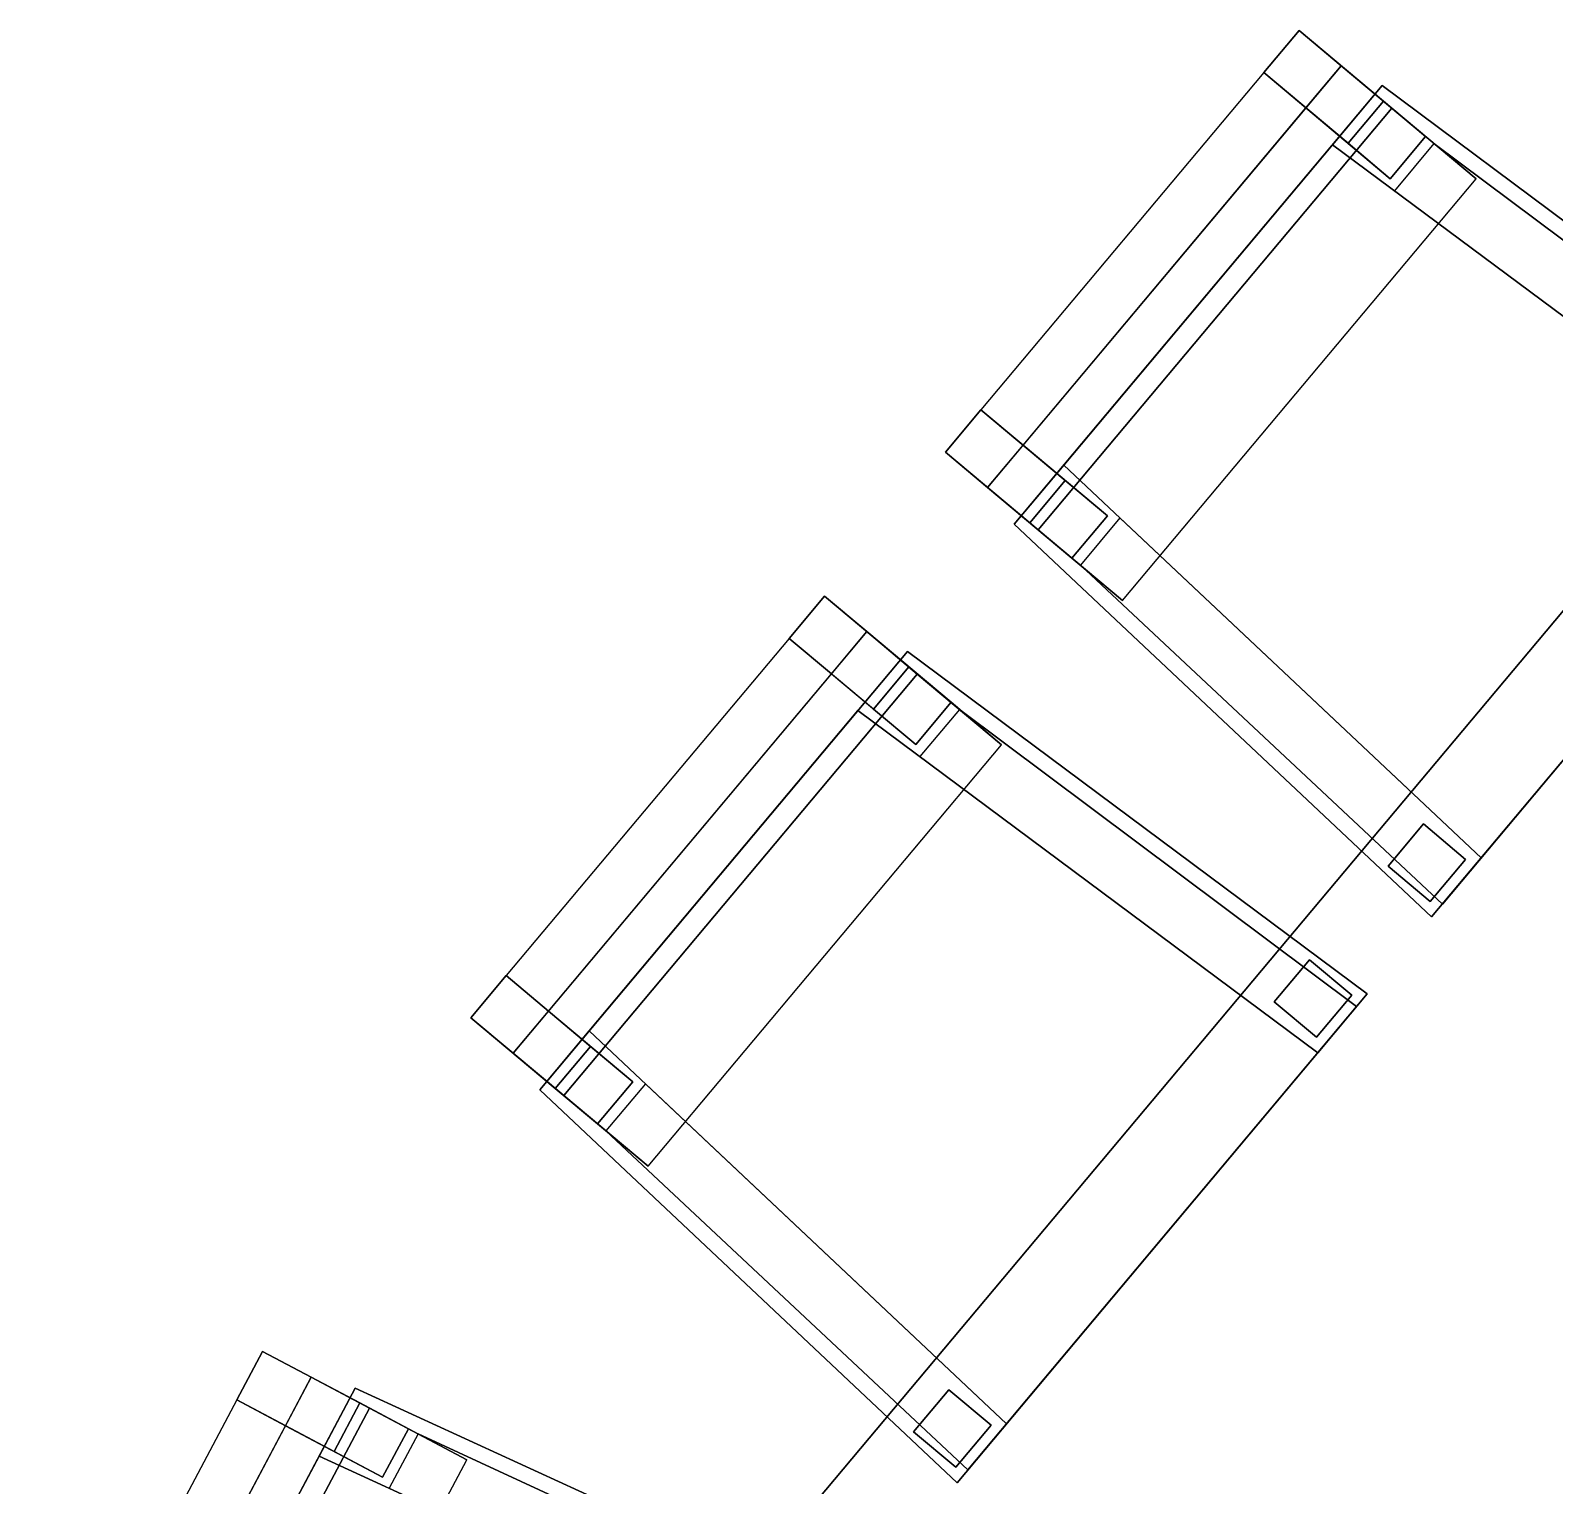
# Model space of a CAD drawing. Extents: x 107 to 235, y -239 to -109.
# Drawn here: x 108.2 to 160.8, y -179.6 to -129.4 of the extents above; entities that cross this region are included whole.
import ezdxf

# ---------------------------------------------------------------- set-up
doc = ezdxf.new("R2010")
doc.units = 0
doc.header["$MEASUREMENT"] = 0
doc.layers.add('1INTFMCH01', color=1, linetype='CONTINUOUS')
doc.layers.add('1INTFMTA01', color=2, linetype='CONTINUOUS')

msp = doc.modelspace()

# ---------------------------------------------------------------- linework, layer by layer
at = {"layer": '1INTFMCH01', "invisible_edges": 12}
for points in [[(150.76799, -130.852539, 74.339996), (151.988754, -129.396606, 74.339996), (154.90062, -131.838165, 63.120003)], [(153.444687, -130.617371, 75.020004), (151.988754, -129.396606, 74.339996), (150.76799, -130.852539, 74.339996)], [(151.988754, -129.396606, 74.339996), (153.444687, -130.617371, 75.020004), (156.356552, -133.058929, 63.120003)], [(156.356552, -133.058929, 63.120003), (154.90062, -131.838165, 63.120003), (151.988754, -129.396606, 74.339996)], [(150.76799, -130.852539, 74.339996), (141.001846, -142.499969, 74.339996), (142.457809, -143.720734, 75.020004)], [(155.191788, -132.082306, 75.699997), (153.444687, -130.617371, 75.020004), (141.237015, -145.176666, 75.020004)], [(142.457809, -143.720734, 75.020004), (152.223923, -132.073303, 75.020004), (150.76799, -130.852539, 74.339996)], [(150.76799, -130.852539, 74.339996), (152.223923, -132.073303, 75.020004), (153.444687, -130.617371, 75.020004)], [(154.90062, -131.838165, 63.120003), (153.679855, -133.294067, 63.120003), (150.76799, -130.852539, 74.339996)], [(150.76799, -130.852539, 74.339996), (152.223923, -132.073303, 75.020004), (155.135788, -134.514832, 63.120003)], [(150.76799, -130.852539, 74.339996), (153.679855, -133.294067, 63.120003), (155.135788, -134.514832, 63.120003)], [(156.356552, -133.058929, 63.120003), (153.444687, -130.617371, 75.020004), (155.191788, -132.082306, 75.699997)], [(142.157608, -146.444458, 57), (154.853561, -131.302795, 57), (154.853561, -131.302795, 54.619999)], [(154.853561, -131.302795, 54.619999), (142.157608, -146.444458, 54.619999), (142.157608, -146.444458, 57)], [(154.853561, -131.302795, 57), (153.144516, -133.341125, 57), (169.0186, -145.163513, 57)], [(170.727707, -143.125244, 57), (170.727707, -143.125244, 54.619999), (154.853561, -131.302795, 54.619999)], [(154.853561, -131.302795, 54.619999), (154.853561, -131.302795, 57), (170.727707, -143.125244, 57)], [(169.0186, -145.163513, 57), (170.727707, -143.125244, 57), (154.853561, -131.302795, 57)], [(153.679855, -133.294067, 40), (153.679855, -133.294067, 54.619999), (154.90062, -131.838165, 54.619999)], [(154.90062, -131.838165, 54.619999), (154.90062, -131.838165, 40), (153.679855, -133.294067, 40)], [(154.90062, -131.838165, 63.120003), (154.90062, -131.838165, 57), (153.679855, -133.294067, 57)], [(153.679855, -133.294067, 57), (153.679855, -133.294067, 63.120003), (154.90062, -131.838165, 63.120003)], [(154.90062, -131.838165, 40), (154.90062, -131.838165, 54.619999), (156.356552, -133.058929, 54.619999)], [(156.356552, -133.058929, 54.619999), (156.356552, -133.058929, 40), (154.90062, -131.838165, 40)], [(156.356552, -133.058929, 57), (154.90062, -131.838165, 57), (154.90062, -131.838165, 63.120003)], [(154.90062, -131.838165, 63.120003), (156.356552, -133.058929, 63.120003), (156.356552, -133.058929, 57)], [(141.237015, -145.176666, 75.020004), (142.984116, -146.641602, 75.699997), (155.191788, -132.082306, 75.699997)], [(158.103653, -134.523865, 63.120003), (155.191788, -132.082306, 75.699997), (142.984116, -146.641602, 75.699997)], [(155.191788, -132.082306, 75.699997), (158.103653, -134.523865, 63.120003), (156.356552, -133.058929, 63.120003)], [(156.356552, -133.058929, 40), (156.356552, -133.058929, 54.619999), (155.135788, -134.514832, 54.619999)], [(155.135788, -134.514832, 54.619999), (155.135788, -134.514832, 40), (156.356552, -133.058929, 40)], [(155.135788, -134.514832, 57), (156.356552, -133.058929, 57), (156.356552, -133.058929, 63.120003)], [(156.356552, -133.058929, 63.120003), (155.135788, -134.514832, 63.120003), (155.135788, -134.514832, 57)], [(169.0186, -145.163513, 59.040001), (153.144516, -133.341125, 59.040001), (143.866684, -144.406189, 59.040001)], [(153.144516, -133.341125, 59.040001), (153.144516, -133.341125, 57), (143.866684, -144.406189, 57)], [(143.866684, -144.406189, 57), (143.866684, -144.406189, 59.040001), (153.144516, -133.341125, 59.040001)], [(169.0186, -145.163513, 57), (153.144516, -133.341125, 57), (153.144516, -133.341125, 59.040001)], [(153.144516, -133.341125, 59.040001), (169.0186, -145.163513, 59.040001), (169.0186, -145.163513, 57)], [(155.135788, -134.514832, 40), (155.135788, -134.514832, 54.619999), (153.679855, -133.294067, 54.619999)], [(153.679855, -133.294067, 54.619999), (153.679855, -133.294067, 40), (155.135788, -134.514832, 40)], [(153.679855, -133.294067, 63.120003), (153.679855, -133.294067, 57), (155.135788, -134.514832, 57)], [(155.135788, -134.514832, 57), (155.135788, -134.514832, 63.120003), (153.679855, -133.294067, 63.120003)], [(170.357407, -143.566803, 59.040001), (156.64772, -133.303101, 59.040001), (155.28154, -134.932434, 59.040001)], [(156.64772, -133.303101, 59.040001), (170.357407, -143.566803, 59.040001), (170.357407, -143.566803, 57)], [(170.357407, -143.566803, 57), (156.64772, -133.303101, 57), (156.64772, -133.303101, 59.040001)], [(142.984116, -146.641602, 75.699997), (145.895981, -149.08313, 63.120003), (158.103653, -134.523865, 63.120003)], [(155.28154, -134.932434, 59.040001), (169.018631, -145.163513, 59.040001), (170.357407, -143.566803, 59.040001)], [(139.781052, -143.955902, 74.339996), (141.001846, -142.499969, 74.339996), (143.913742, -144.941528, 63.120003)], [(142.457809, -143.720734, 75.020004), (141.001846, -142.499969, 74.339996), (139.781052, -143.955902, 74.339996)], [(145.369644, -146.162292, 63.120003), (142.457809, -143.720734, 75.020004), (141.001846, -142.499969, 74.339996)], [(145.369644, -146.162292, 63.120003), (143.913742, -144.941528, 63.120003), (141.001846, -142.499969, 74.339996)], [(156.566788, -160.014008, 57), (156.566788, -160.014008, 54.619999), (170.727707, -143.125244, 54.619999)], [(170.727707, -143.125244, 54.619999), (170.727707, -143.125244, 57), (156.566788, -160.014008, 57)], [(156.936996, -159.572388, 57), (170.357407, -143.566803, 57), (170.357407, -143.566803, 59.040001)], [(170.357407, -143.566803, 59.040001), (156.936996, -159.572388, 59.040001), (156.936996, -159.572388, 57)], [(139.781052, -143.955902, 74.339996), (141.237015, -145.176666, 75.020004), (142.457809, -143.720734, 75.020004)], [(143.913742, -144.941528, 63.120003), (142.692947, -146.397461, 63.120003), (139.781052, -143.955902, 74.339996)], [(144.148849, -147.618225, 63.120003), (141.237015, -145.176666, 75.020004), (139.781052, -143.955902, 74.339996)], [(139.781052, -143.955902, 74.339996), (142.692947, -146.397461, 63.120003), (144.148849, -147.618225, 63.120003)], [(143.866684, -144.406189, 57), (142.157608, -146.444458, 57), (156.566788, -160.014008, 57)], [(143.866684, -144.406189, 59.040001), (158.275864, -157.975708, 59.040001), (169.0186, -145.163513, 59.040001)], [(143.866684, -144.406189, 59.040001), (143.866684, -144.406189, 57), (158.275864, -157.975708, 57)], [(158.275864, -157.975708, 57), (158.275864, -157.975708, 59.040001), (143.866684, -144.406189, 59.040001)], [(156.566788, -160.014008, 57), (158.275864, -157.975708, 57), (143.866684, -144.406189, 57)], [(142.984116, -146.641602, 75.699997), (141.237015, -145.176666, 75.020004), (144.148849, -147.618225, 63.120003)], [(142.692947, -146.397461, 40), (142.692947, -146.397461, 54.619999), (143.913742, -144.941528, 54.619999)], [(143.913742, -144.941528, 54.619999), (143.913742, -144.941528, 40), (142.692947, -146.397461, 40)], [(143.913742, -144.941528, 63.120003), (143.913742, -144.941528, 57), (142.692947, -146.397461, 57)], [(142.692947, -146.397461, 57), (142.692947, -146.397461, 63.120003), (143.913742, -144.941528, 63.120003)], [(143.913742, -144.941528, 40), (143.913742, -144.941528, 54.619999), (145.369644, -146.162292, 54.619999)], [(145.369644, -146.162292, 54.619999), (145.369644, -146.162292, 40), (143.913742, -144.941528, 40)], [(145.369644, -146.162292, 57), (143.913742, -144.941528, 57), (143.913742, -144.941528, 63.120003)], [(143.913742, -144.941528, 63.120003), (145.369644, -146.162292, 63.120003), (145.369644, -146.162292, 57)], [(145.369644, -146.162292, 40), (145.369644, -146.162292, 54.619999), (144.148849, -147.618225, 54.619999)], [(144.148849, -147.618225, 54.619999), (144.148849, -147.618225, 40), (145.369644, -146.162292, 40)], [(144.148849, -147.618225, 57), (145.369644, -146.162292, 57), (145.369644, -146.162292, 63.120003)], [(145.369644, -146.162292, 63.120003), (144.148849, -147.618225, 63.120003), (144.148849, -147.618225, 57)], [(145.806229, -146.233032, 59.040001), (144.440048, -147.862366, 59.040001), (156.936996, -159.572388, 59.040001)], [(156.936996, -159.572388, 59.040001), (158.275803, -157.975677, 59.040001), (145.806229, -146.233032, 59.040001)], [(142.157608, -146.444458, 57), (142.157608, -146.444458, 54.619999), (156.566788, -160.014008, 54.619999)], [(156.566788, -160.014008, 54.619999), (156.566788, -160.014008, 57), (142.157608, -146.444458, 57)], [(144.148849, -147.618225, 40), (144.148849, -147.618225, 54.619999), (142.692947, -146.397461, 54.619999)], [(142.692947, -146.397461, 54.619999), (142.692947, -146.397461, 40), (144.148849, -147.618225, 40)], [(142.692947, -146.397461, 63.120003), (142.692947, -146.397461, 57), (144.148849, -147.618225, 57)], [(144.148849, -147.618225, 57), (144.148849, -147.618225, 63.120003), (142.692947, -146.397461, 63.120003)], [(144.148849, -147.618225, 63.120003), (145.895981, -149.08313, 63.120003), (142.984116, -146.641602, 75.699997)], [(156.936996, -159.572388, 57), (156.936996, -159.572388, 59.040001), (144.440048, -147.862366, 59.040001)], [(144.440048, -147.862366, 59.040001), (144.440048, -147.862366, 57), (156.936996, -159.572388, 57)], [(137.295883, -152.834183, 63.120003), (134.384018, -150.392639, 74.339996), (135.604782, -148.936707, 74.339996)], [(135.604782, -148.936707, 74.339996), (134.384018, -150.392639, 74.339996), (135.839951, -151.613419, 75.020004)], [(135.604782, -148.936707, 74.339996), (138.516647, -151.37825, 63.120003), (137.295883, -152.834183, 63.120003)], [(135.604782, -148.936707, 74.339996), (137.060715, -150.157486, 75.020004), (139.97258, -152.599014, 63.120003)], [(139.97258, -152.599014, 63.120003), (138.516647, -151.37825, 63.120003), (135.604782, -148.936707, 74.339996)], [(135.839951, -151.613419, 75.020004), (137.060715, -150.157486, 75.020004), (135.604782, -148.936707, 74.339996)], [(135.839951, -151.613419, 75.020004), (134.384018, -150.392639, 74.339996), (124.617905, -162.04007, 74.339996)], [(137.060715, -150.157486, 75.020004), (124.853073, -164.716782, 75.020004), (126.600143, -166.181702, 75.699997)], [(126.600143, -166.181702, 75.699997), (138.807846, -151.622406, 75.699997), (137.060715, -150.157486, 75.020004)], [(134.384018, -150.392639, 74.339996), (135.839951, -151.613419, 75.020004), (138.751816, -154.054947, 63.120003)], [(138.751816, -154.054947, 63.120003), (137.295883, -152.834183, 63.120003), (134.384018, -150.392639, 74.339996)], [(139.97258, -152.599014, 63.120003), (137.060715, -150.157486, 75.020004), (138.807846, -151.622406, 75.699997)], [(125.773666, -165.984573, 54.619999), (125.773666, -165.984573, 57), (138.46965, -150.842926, 57)], [(138.46965, -150.842926, 57), (138.46965, -150.842926, 54.619999), (125.773666, -165.984573, 54.619999)], [(154.343735, -162.665344, 57), (138.46965, -150.842926, 57), (136.760544, -152.88121, 57)], [(154.343735, -162.665344, 54.619999), (138.46965, -150.842926, 54.619999), (138.46965, -150.842926, 57)], [(138.46965, -150.842926, 57), (154.343735, -162.665344, 57), (154.343735, -162.665344, 54.619999)], [(137.295883, -152.834183, 54.619999), (138.516647, -151.37825, 54.619999), (138.516647, -151.37825, 40)], [(138.516647, -151.37825, 40), (137.295883, -152.834183, 40), (137.295883, -152.834183, 54.619999)], [(137.295883, -152.834183, 63.120003), (137.295883, -152.834183, 57), (138.516647, -151.37825, 57)], [(137.295883, -152.834183, 63.120003), (138.516647, -151.37825, 63.120003), (138.516647, -151.37825, 57)], [(138.516647, -151.37825, 54.619999), (139.97258, -152.599014, 54.619999), (139.97258, -152.599014, 40)], [(139.97258, -152.599014, 40), (138.516647, -151.37825, 40), (138.516647, -151.37825, 54.619999)], [(139.97258, -152.599014, 57), (138.516647, -151.37825, 57), (138.516647, -151.37825, 63.120003)], [(138.516647, -151.37825, 63.120003), (139.97258, -152.599014, 63.120003), (139.97258, -152.599014, 57)], [(124.617905, -162.04007, 74.339996), (126.073837, -163.260849, 75.020004), (135.839951, -151.613419, 75.020004)], [(138.807846, -151.622406, 75.699997), (126.600143, -166.181702, 75.699997), (129.512009, -168.62323, 63.120003)], [(129.512009, -168.62323, 63.120003), (141.719711, -154.063934, 63.120003), (138.807846, -151.622406, 75.699997)], [(138.807846, -151.622406, 75.699997), (141.719711, -154.063934, 63.120003), (139.97258, -152.599014, 63.120003)], [(139.97258, -152.599014, 54.619999), (138.751816, -154.054947, 54.619999), (138.751816, -154.054947, 40)], [(138.751816, -154.054947, 40), (139.97258, -152.599014, 40), (139.97258, -152.599014, 54.619999)], [(138.751816, -154.054947, 63.120003), (138.751816, -154.054947, 57), (139.97258, -152.599014, 57)], [(139.97258, -152.599014, 57), (139.97258, -152.599014, 63.120003), (138.751816, -154.054947, 63.120003)], [(136.760544, -152.88121, 59.040001), (127.482712, -163.946274, 59.040001), (141.891891, -177.515823, 59.040001)], [(136.760544, -152.88121, 57), (127.482712, -163.946274, 57), (127.482712, -163.946274, 59.040001)], [(127.482712, -163.946274, 59.040001), (136.760544, -152.88121, 59.040001), (136.760544, -152.88121, 57)], [(141.891891, -177.515823, 59.040001), (152.634628, -164.703644, 59.040001), (136.760544, -152.88121, 59.040001)], [(152.634628, -164.703644, 57), (136.760544, -152.88121, 57), (136.760544, -152.88121, 59.040001)], [(136.760544, -152.88121, 59.040001), (152.634628, -164.703644, 59.040001), (152.634628, -164.703644, 57)], [(154.343735, -162.665344, 57), (152.634628, -164.703644, 57), (136.760544, -152.88121, 57)], [(138.751816, -154.054947, 54.619999), (137.295883, -152.834183, 54.619999), (137.295883, -152.834183, 40)], [(137.295883, -152.834183, 40), (138.751816, -154.054947, 40), (138.751816, -154.054947, 54.619999)], [(138.751816, -154.054947, 57), (137.295883, -152.834183, 57), (137.295883, -152.834183, 63.120003)], [(137.295883, -152.834183, 63.120003), (138.751816, -154.054947, 63.120003), (138.751816, -154.054947, 57)], [(153.973434, -163.106857, 59.040001), (140.263779, -152.84317, 59.040001), (138.897568, -154.472534, 59.040001)], [(140.263779, -152.84317, 59.040001), (153.973434, -163.106857, 59.040001), (153.973434, -163.106857, 57)], [(153.973434, -163.106857, 57), (140.263779, -152.84317, 57), (140.263779, -152.84317, 59.040001)], [(138.897568, -154.472534, 59.040001), (152.634628, -164.703583, 59.040001), (153.973434, -163.106857, 59.040001)], [(155.063828, -158.257874, 40), (155.063828, -158.257874, 54.619999), (156.284592, -156.801971, 54.619999)], [(156.284592, -156.801971, 54.619999), (156.284592, -156.801971, 40), (155.063828, -158.257874, 40)], [(156.284592, -156.801971, 40), (156.284592, -156.801971, 54.619999), (157.740524, -158.022766, 54.619999)], [(157.740524, -158.022766, 54.619999), (157.740524, -158.022766, 40), (156.284592, -156.801971, 40)], [(156.51976, -159.478668, 40), (156.51976, -159.478668, 54.619999), (155.063828, -158.257874, 54.619999)], [(155.063828, -158.257874, 54.619999), (155.063828, -158.257874, 40), (156.51976, -159.478668, 40)], [(157.740524, -158.022766, 40), (157.740524, -158.022766, 54.619999), (156.51976, -159.478668, 54.619999)], [(156.51976, -159.478668, 54.619999), (156.51976, -159.478668, 40), (157.740524, -158.022766, 40)], [(151.131699, -162.94754, 54.619999), (152.352463, -161.491608, 54.619999), (152.352463, -161.491608, 40)], [(152.352463, -161.491608, 40), (151.131699, -162.94754, 40), (151.131699, -162.94754, 54.619999)], [(152.352463, -161.491608, 54.619999), (153.808395, -162.712372, 54.619999), (153.808395, -162.712372, 40)], [(153.808395, -162.712372, 40), (152.352463, -161.491608, 40), (152.352463, -161.491608, 54.619999)], [(126.309006, -165.937546, 63.120003), (123.397141, -163.496002, 74.339996), (124.617905, -162.04007, 74.339996)], [(124.617905, -162.04007, 74.339996), (123.397141, -163.496002, 74.339996), (124.853073, -164.716782, 75.020004)], [(124.617905, -162.04007, 74.339996), (127.52977, -164.481613, 63.120003), (126.309006, -165.937546, 63.120003)], [(128.985641, -165.702377, 63.120003), (126.073837, -163.260849, 75.020004), (124.617905, -162.04007, 74.339996)], [(124.617905, -162.04007, 74.339996), (127.52977, -164.481613, 63.120003), (128.985641, -165.702377, 63.120003)], [(124.853073, -164.716782, 75.020004), (126.073837, -163.260849, 75.020004), (124.617905, -162.04007, 74.339996)], [(140.182846, -179.554108, 54.619999), (154.343735, -162.665344, 54.619999), (154.343735, -162.665344, 57)], [(154.343735, -162.665344, 57), (140.182846, -179.554108, 57), (140.182846, -179.554108, 54.619999)], [(140.553085, -179.112473, 59.040001), (140.553085, -179.112473, 57), (153.973434, -163.106857, 57)], [(153.973434, -163.106857, 57), (153.973434, -163.106857, 59.040001), (140.553085, -179.112473, 59.040001)], [(152.587631, -164.168304, 54.619999), (151.131699, -162.94754, 54.619999), (151.131699, -162.94754, 40)], [(151.131699, -162.94754, 40), (152.587631, -164.168304, 40), (152.587631, -164.168304, 54.619999)], [(153.808395, -162.712372, 54.619999), (152.587631, -164.168304, 54.619999), (152.587631, -164.168304, 40)], [(152.587631, -164.168304, 40), (153.808395, -162.712372, 40), (153.808395, -162.712372, 54.619999)], [(127.764877, -167.15831, 63.120003), (124.853073, -164.716782, 75.020004), (123.397141, -163.496002, 74.339996)], [(123.397141, -163.496002, 74.339996), (126.309006, -165.937546, 63.120003), (127.764877, -167.15831, 63.120003)], [(125.773666, -165.984573, 57), (127.482712, -163.946274, 57), (141.891891, -177.515823, 57)], [(141.891891, -177.515823, 57), (127.482712, -163.946274, 57), (127.482712, -163.946274, 59.040001)], [(141.891891, -177.515823, 57), (141.891891, -177.515823, 59.040001), (127.482712, -163.946274, 59.040001)], [(126.309006, -165.937546, 54.619999), (127.52977, -164.481613, 54.619999), (127.52977, -164.481613, 40)], [(127.52977, -164.481613, 40), (126.309006, -165.937546, 40), (126.309006, -165.937546, 54.619999)], [(127.52977, -164.481613, 57), (126.309006, -165.937546, 57), (126.309006, -165.937546, 63.120003)], [(126.309006, -165.937546, 63.120003), (127.52977, -164.481613, 63.120003), (127.52977, -164.481613, 57)], [(127.52977, -164.481613, 54.619999), (128.985641, -165.702377, 54.619999), (128.985641, -165.702377, 40)], [(128.985641, -165.702377, 40), (127.52977, -164.481613, 40), (127.52977, -164.481613, 54.619999)], [(127.52977, -164.481613, 63.120003), (127.52977, -164.481613, 57), (128.985641, -165.702377, 57)], [(127.52977, -164.481613, 63.120003), (128.985641, -165.702377, 63.120003), (128.985641, -165.702377, 57)], [(126.600143, -166.181702, 75.699997), (124.853073, -164.716782, 75.020004), (127.764877, -167.15831, 63.120003)], [(128.985641, -165.702377, 54.619999), (127.764877, -167.15831, 54.619999), (127.764877, -167.15831, 40)], [(127.764877, -167.15831, 40), (128.985641, -165.702377, 40), (128.985641, -165.702377, 54.619999)], [(127.764877, -167.15831, 63.120003), (127.764877, -167.15831, 57), (128.985641, -165.702377, 57)], [(128.985641, -165.702377, 57), (128.985641, -165.702377, 63.120003), (127.764877, -167.15831, 63.120003)], [(125.773666, -165.984573, 54.619999), (140.182846, -179.554108, 54.619999), (140.182846, -179.554108, 57)], [(140.182846, -179.554108, 57), (125.773666, -165.984573, 57), (125.773666, -165.984573, 54.619999)], [(141.891891, -177.515823, 57), (140.182846, -179.554108, 57), (125.773666, -165.984573, 57)], [(127.764877, -167.15831, 54.619999), (126.309006, -165.937546, 54.619999), (126.309006, -165.937546, 40)], [(126.309006, -165.937546, 40), (127.764877, -167.15831, 40), (127.764877, -167.15831, 54.619999)], [(126.309006, -165.937546, 63.120003), (126.309006, -165.937546, 57), (127.764877, -167.15831, 57)], [(127.764877, -167.15831, 57), (127.764877, -167.15831, 63.120003), (126.309006, -165.937546, 63.120003)], [(127.764877, -167.15831, 63.120003), (129.512009, -168.62323, 63.120003), (126.600143, -166.181702, 75.699997)], [(129.422287, -165.773117, 59.040001), (128.056076, -167.402466, 59.040001), (140.553085, -179.112473, 59.040001)], [(140.553085, -179.112473, 59.040001), (141.891891, -177.515823, 59.040001), (129.422287, -165.773117, 59.040001)], [(140.553085, -179.112473, 57), (140.553085, -179.112473, 59.040001), (128.056076, -167.402466, 59.040001)], [(128.056076, -167.402466, 59.040001), (128.056076, -167.402466, 57), (140.553085, -179.112473, 57)], [(118.669083, -178.475647, 63.120003), (115.312271, -176.694672, 74.339996), (116.202744, -175.016266, 74.339996)], [(116.202744, -175.016266, 74.339996), (115.312271, -176.694672, 74.339996), (116.990677, -177.585159, 75.020004)], [(116.202744, -175.016266, 74.339996), (119.559586, -176.797241, 63.120003), (118.669083, -178.475647, 63.120003)], [(116.202744, -175.016266, 74.339996), (117.88118, -175.906754, 75.020004), (121.237961, -177.687729, 63.120003)], [(121.237961, -177.687729, 63.120003), (119.559586, -176.797241, 63.120003), (116.202744, -175.016266, 74.339996)], [(116.990677, -177.585159, 75.020004), (117.88118, -175.906754, 75.020004), (116.202744, -175.016266, 74.339996)], [(117.88118, -175.906754, 75.020004), (108.976273, -192.69075, 75.020004), (110.990341, -193.759338, 75.699997)], [(110.990341, -193.759338, 75.699997), (119.895248, -176.975342, 75.699997), (117.88118, -175.906754, 75.020004)], [(121.237961, -177.687729, 63.120003), (117.88118, -175.906754, 75.020004), (119.895248, -176.975342, 75.699997)], [(116.990677, -177.585159, 75.020004), (115.312271, -176.694672, 74.339996), (108.188339, -190.121857, 74.339996)], [(110.140884, -193.738831, 54.619999), (110.140884, -193.738831, 57), (119.401993, -176.283478, 57)], [(119.401993, -176.283478, 57), (119.401993, -176.283478, 54.619999), (110.140884, -193.738831, 54.619999)], [(115.312271, -176.694672, 74.339996), (116.990677, -177.585159, 75.020004), (120.347488, -179.366135, 63.120003)], [(120.347488, -179.366135, 63.120003), (118.669083, -178.475647, 63.120003), (115.312271, -176.694672, 74.339996)], [(137.391647, -184.537506, 57), (119.401993, -176.283478, 57), (118.155289, -178.63324, 57)], [(118.669083, -178.475647, 54.619999), (119.559586, -176.797241, 54.619999), (119.559586, -176.797241, 40)], [(119.559586, -176.797241, 40), (118.669083, -178.475647, 40), (118.669083, -178.475647, 54.619999)], [(119.559586, -176.797241, 57), (118.669083, -178.475647, 57), (118.669083, -178.475647, 63.120003)], [(118.669083, -178.475647, 63.120003), (119.559586, -176.797241, 63.120003), (119.559586, -176.797241, 57)], [(137.391647, -184.537506, 54.619999), (119.401993, -176.283478, 54.619999), (119.401993, -176.283478, 57)], [(119.401993, -176.283478, 57), (137.391647, -184.537506, 57), (137.391647, -184.537506, 54.619999)], [(119.559586, -176.797241, 54.619999), (121.237961, -177.687729, 54.619999), (121.237961, -177.687729, 40)], [(121.237961, -177.687729, 40), (119.559586, -176.797241, 40), (119.559586, -176.797241, 54.619999)], [(121.237961, -177.687729, 57), (119.559586, -176.797241, 57), (119.559586, -176.797241, 63.120003)], [(119.559586, -176.797241, 63.120003), (121.237961, -177.687729, 63.120003), (121.237961, -177.687729, 57)], [(138.679855, -177.798004, 54.619999), (139.90062, -176.342072, 54.619999), (139.90062, -176.342072, 40)], [(139.90062, -176.342072, 40), (138.679855, -177.798004, 40), (138.679855, -177.798004, 54.619999)], [(139.90062, -176.342072, 54.619999), (141.356552, -177.562836, 54.619999), (141.356552, -177.562836, 40)], [(141.356552, -177.562836, 40), (139.90062, -176.342072, 40), (139.90062, -176.342072, 54.619999)], [(119.895248, -176.975342, 75.699997), (110.990341, -193.759338, 75.699997), (114.347122, -195.540314, 63.120003)], [(114.347122, -195.540314, 63.120003), (123.252029, -178.756317, 63.120003), (119.895248, -176.975342, 75.699997)], [(119.895248, -176.975342, 75.699997), (123.252029, -178.756317, 63.120003), (121.237961, -177.687729, 63.120003)], [(108.188339, -190.121857, 74.339996), (109.866745, -191.01236, 75.020004), (116.990677, -177.585159, 75.020004)], [(121.237961, -177.687729, 54.619999), (120.347488, -179.366135, 54.619999), (120.347488, -179.366135, 40)], [(120.347488, -179.366135, 40), (121.237961, -177.687729, 40), (121.237961, -177.687729, 54.619999)], [(121.237961, -177.687729, 57), (120.347488, -179.366135, 57), (120.347488, -179.366135, 63.120003)], [(121.237961, -177.687729, 57), (121.237961, -177.687729, 63.120003), (120.347488, -179.366135, 63.120003)], [(140.135788, -179.018768, 54.619999), (138.679855, -177.798004, 54.619999), (138.679855, -177.798004, 40)], [(138.679855, -177.798004, 40), (140.135788, -179.018768, 40), (140.135788, -179.018768, 54.619999)], [(141.356552, -177.562836, 54.619999), (140.135788, -179.018768, 54.619999), (140.135788, -179.018768, 40)], [(140.135788, -179.018768, 40), (141.356552, -177.562836, 40), (141.356552, -177.562836, 54.619999)], [(137.121475, -185.046524, 59.040001), (121.573654, -177.865845, 59.040001), (120.577072, -179.744171, 59.040001)], [(121.573654, -177.865845, 59.040001), (137.121475, -185.046524, 59.040001), (137.121475, -185.046524, 57)], [(137.121475, -185.046524, 57), (121.573654, -177.865845, 57), (121.573654, -177.865845, 59.040001)], [(118.155289, -178.63324, 59.040001), (111.387589, -191.389069, 59.040001), (128.30864, -201.657227, 59.040001)], [(118.155289, -178.63324, 57), (111.387589, -191.389069, 57), (111.387589, -191.389069, 59.040001)], [(111.387589, -191.389069, 59.040001), (118.155289, -178.63324, 59.040001), (118.155289, -178.63324, 57)], [(128.30864, -201.657227, 59.040001), (136.144943, -186.887299, 59.040001), (118.155289, -178.63324, 59.040001)], [(136.144943, -186.887299, 57), (118.155289, -178.63324, 57), (118.155289, -178.63324, 59.040001)], [(118.155289, -178.63324, 59.040001), (136.144943, -186.887299, 59.040001), (136.144943, -186.887299, 57)], [(118.155289, -178.63324, 57), (136.144943, -186.887299, 57), (137.391647, -184.537506, 57)], [(120.347488, -179.366135, 54.619999), (118.669083, -178.475647, 54.619999), (118.669083, -178.475647, 40)], [(118.669083, -178.475647, 40), (120.347488, -179.366135, 40), (120.347488, -179.366135, 54.619999)], [(120.347488, -179.366135, 57), (118.669083, -178.475647, 57), (118.669083, -178.475647, 63.120003)], [(118.669083, -178.475647, 63.120003), (120.347488, -179.366135, 63.120003), (120.347488, -179.366135, 57)]]:
    msp.add_3dface(points, dxfattribs=at)
at = {"layer": '1INTFMTA01', "invisible_edges": 12}
for points in [[(207.493774, -164.711182, 70), (172.735413, -135.567017, 70), (133.876404, -181.911499, 70)], [(172.735413, -135.567017, 68.5), (133.876404, -181.911499, 68.5), (133.876404, -181.911499, 70)], [(133.876404, -181.911499, 70), (172.735413, -135.567017, 70), (172.735413, -135.567017, 68.5)], [(133.876404, -181.911499, 70), (168.634766, -211.055664, 70), (207.493774, -164.711182, 70)]]:
    msp.add_3dface(points, dxfattribs=at)

doc.saveas('drawing.dxf')
